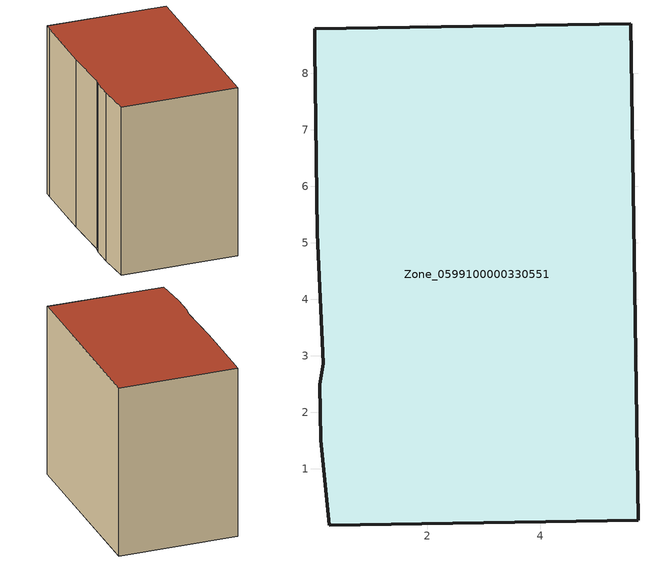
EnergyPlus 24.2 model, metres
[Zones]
Zone_0599100000330551
 floor ground (C_G): 0.16,2.87 0.06,5.17 0.01,8.45 0.01,8.79 5.6,8.88 5.73,0.09 0.26,0 0.12,1.52 0.1,2.49 z0
 wall outside (C_F): 0.26,0 5.73,0.09 5.6,8.88 0.01,8.79 0.01,8.45 0.06,5.17 0.16,2.87 0.1,2.49 0.12,1.52 0.26,0 z0:8.16
 roof outside (C_R): 0.12,1.52 0.26,0 5.73,0.09 5.6,8.88 0.01,8.79 0.01,8.45 0.06,5.17 0.16,2.87 0.1,2.49 z8.16
[BUILDING]
Pand.0599100000330551: North Axis=0; Terrain=City; Loads Convergence Tolerance Value=0.04; Temperature Convergence Tolerance Value=0.4; Solar Distribution=FullExterior; Maximum Number of Warmup Days=25; Minimum Number of Warmup Days=1
[Site:Location]
Rotterdam.The.Hague.AP_ZH_NLD Design_Conditions: Latitude=51.96; Longitude=4.45; Time Zone=1; Elevation=-4.5
[SITE:GROUNDTEMPERATURE:BUILDINGSURFACE]
18, 18, 18, 18, 18, 18, 18, 18, 18, 18, 18, 18
[MATERIAL] Thermal Absorptance=0.9; Solar Absorptance=0.7; Visible Absorptance=0.7
Name | Roughness | Thickness | Conductivity | Density | Specific Heat
G.TC.1975-1991 | MediumSmooth | 0.15 | 0.288461 | 540 | 1210
F.TC.1975-1991 | Rough | 0.3 | 0.230769 | 1920 | 840
R.TC.1975-1991 | MediumRough | 0.2 | 0.153846 | 1500 | 1000
[CONSTRUCTION]
C_G: G.TC.1975-1991
C_F: F.TC.1975-1991
C_R: R.TC.1975-1991
[ZONE]
Zone_0599100000330551: Type=1; Multiplier=1; Ceiling Height=Autocalculate; Volume=Autocalculate; Floor Area=autocalculate; Part of Total Floor Area=Yes
[ZONEINFILTRATION:DESIGNFLOWRATE]
Infil_Zone_0599100000330551: Zone or ZoneList or Space or SpaceList=Zone_0599100000330551; Schedule=AlwaysOn; Design Flow Rate Calculation Method=Flow/Area; Flow Rate per Floor Area=0.003; Constant Term Coefficient=1; Temperature Term Coefficient=0; Velocity Term Coefficient=0; Velocity Squared Term Coefficient=0
[HVACTEMPLATE:ZONE:IDEALLOADSAIRSYSTEM]
Zone_0599100000330551: Maximum Heating Supply Air Temperature=50; Minimum Cooling Supply Air Temperature=13; Maximum Heating Supply Air Humidity Ratio=0.0156; Minimum Cooling Supply Air Humidity Ratio=0.0077; Heating Limit=NoLimit; Cooling Limit=NoLimit; Dehumidification Control Type=ConstantSensibleHeatRatio; Cooling Sensible Heat Ratio=0.7; Dehumidification Setpoint=60; Humidification Control Type=None; Humidification Setpoint=30; Outdoor Air Method=None; Outdoor Air Flow Rate per Person=0.00944; Outdoor Air Flow Rate per Zone Floor Area=0; Outdoor Air Flow Rate per Zone=0; Demand Controlled Ventilation Type=None; Outdoor Air Economizer Type=NoEconomizer; Heat Recovery Type=None; Sensible Heat Recovery Effectiveness=0.7; Latent Heat Recovery Effectiveness=0.65
[ZONECONTROL:THERMOSTAT]
ThermostatControl_Zone_0599100000330551: Zone or ZoneList=Zone_0599100000330551; Control Type Schedule=DualSetpointControlType; Control 1=Thermostat_Zone_0599100000330551; Temperature Difference Between Cutout And Setpoint=0
[THERMOSTATSETPOINT:DUALSETPOINT]
Thermostat_Zone_0599100000330551: Heating Setpoint Temperature Schedule=HeatingSetpoint_Zone_0599100000330551; Cooling Setpoint Temperature Schedule=CoolingSetpoint_Zone_0599100000330551
[SCHEDULE:COMPACT]
HeatingSetpoint_Zone_0599100000330551: Through: 12/31, For: AllDays, Until: 24:00, 21
CoolingSetpoint_Zone_0599100000330551: Through: 12/31, For: AllDays, Until: 24:00, 24
DualSetpointControlType: Through: 12/31, For: AllDays, Until: 24:00, 4
AlwaysOn: Through: 12/31, For: AllDays, Until: 24:00, 1
